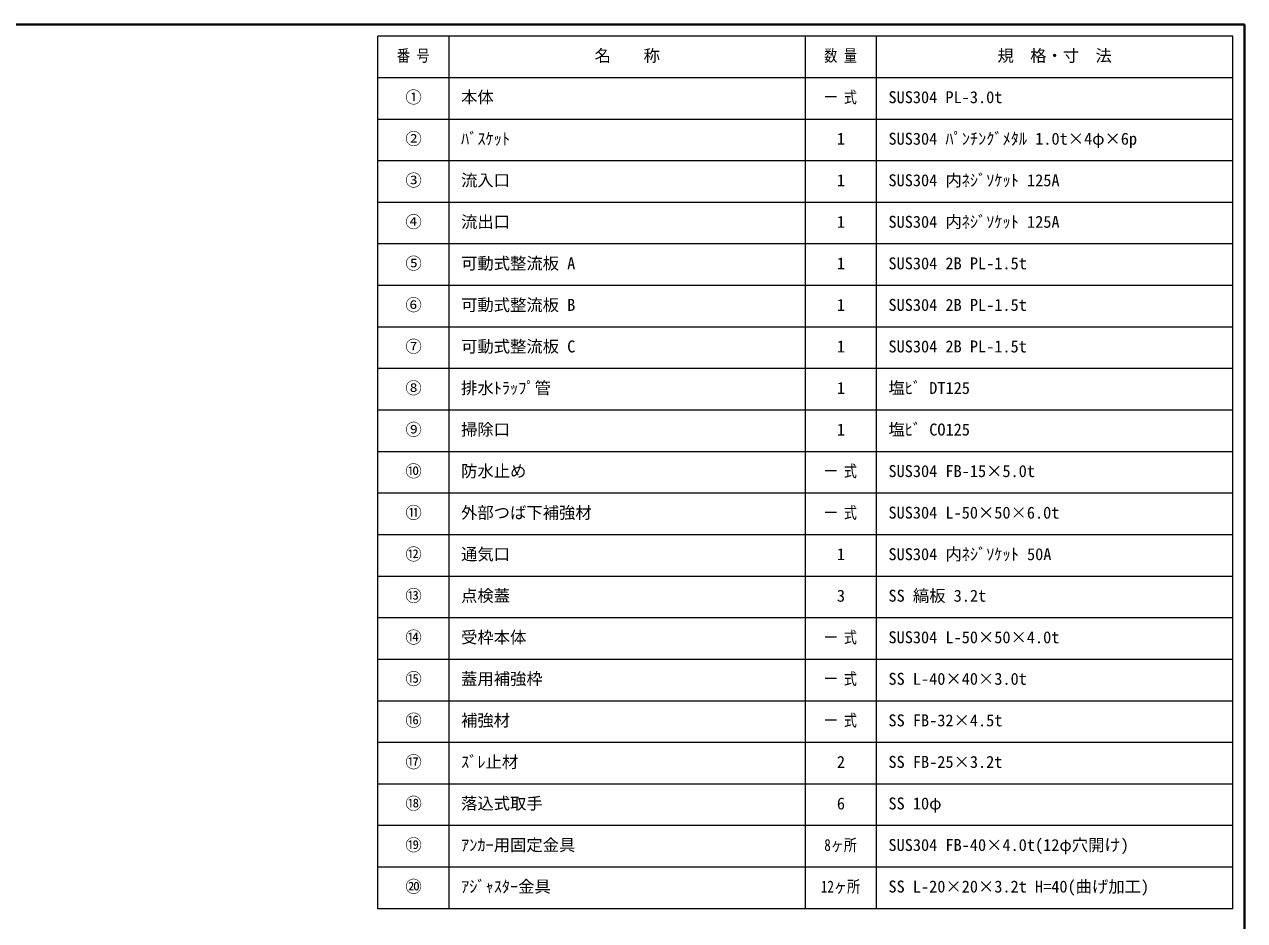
# Model space of a CAD drawing. Units: millimetres at full size, sheet at 1:15; details may follow other scales. Extents: x -3171 to 2904, y -2098 to 2117.
# Drawn here: x -179 to 2904, y -148 to 2117 of the extents above; entities that cross this region are included whole.
import ezdxf
from ezdxf.enums import TextEntityAlignment as Align

# ---------------------------------------------------------------- set-up
doc = ezdxf.new("R2010")
doc.units = ezdxf.units.MM
doc.header["$LTSCALE"] = 15
doc.layers.add('0-6_補助線', color=4, linetype='Continuous', lineweight=9)
doc.styles.add('ＭＳ ゴシック', font='')
doc.styles.get('ＭＳ ゴシック').set_extended_font_data('MS Gothic')

msp = doc.modelspace()

# ---------------------------------------------------------------- linework, layer by layer
at = {"layer": '0-6_補助線', "color": 1, "lineweight": 40}
for p, q in [((2904.12, 2117.05), (-3170.88, 2117.05)), ((2904.12, -2097.95), (2904.12, 2117.05))]:
    msp.add_line(p, q, dxfattribs=at)
at = {"layer": '0-6_補助線', "color": 3, "lineweight": 18}
for p, q in [((2874.12, 2087.05), (714.12, 2087.05)), ((894.12, -117.95), (894.12, 2087.05)), ((1794.12, -117.95), (1794.12, 2087.05)), ((1974.12, -117.95), (1974.12, 2087.05)), ((2874.12, -117.95), (2874.12, 2087.05)), ((2874.12, 1982.05), (714.12, 1982.05)), ((2874.12, 1877.05), (714.12, 1877.05)), ((2874.12, 1772.05), (714.12, 1772.05)), ((2874.12, 1667.05), (714.12, 1667.05)), ((2874.12, 1562.05), (714.12, 1562.05)), ((2874.12, 1457.05), (714.12, 1457.05)), ((2874.12, 1352.05), (714.12, 1352.05)), ((2874.12, 1247.05), (714.12, 1247.05)), ((2874.12, 1142.05), (714.12, 1142.05)), ((2874.12, 1037.05), (714.12, 1037.05)), ((2874.12, 932.05), (714.12, 932.05)), ((2874.12, 827.05), (714.12, 827.05)), ((2874.12, 722.05), (714.12, 722.05)), ((2874.12, 617.05), (714.12, 617.05)), ((2874.12, 512.05), (714.12, 512.05)), ((2874.12, 407.05), (714.12, 407.05)), ((2874.12, 302.05), (714.12, 302.05)), ((2874.12, 197.05), (714.12, 197.05)), ((2874.12, 92.05), (714.12, 92.05)), ((2874.12, -12.95), (714.12, -12.95))]:
    msp.add_line(p, q, dxfattribs=at)
msp.add_lwpolyline([(2874.12, -117.95), (714.12, -117.95), (714.12, 2087.05)], dxfattribs=at)

# ---------------------------------------------------------------- texts
at = {"layer": '0-6_補助線', "color": 7, "style": 'ＭＳ ゴシック', "width": 0.8}
for s, p in [('番 号', (761.93, 2013.92)), ('数 量', (1841.93, 2013.92)), ('一 式', (1841.93, 1908.92)), ('一 式', (1841.93, 963.92)), ('一 式', (1841.93, 858.92)), ('一 式', (1841.93, 543.92)), ('一 式', (1841.93, 438.92)), ('一 式', (1841.93, 333.92)), ('8ヶ所', (1841.93, 18.92)), ('12ヶ所', (1833.49, -86.08))]:
    msp.add_text(s, height=30.24, dxfattribs=at).set_placement(p, align=Align.BOTTOM_LEFT)
at = {"layer": '0-6_補助線', "color": 7, "style": 'ＭＳ ゴシック'}
for s, p in [('名\u3000\u3000称', (1261.62, 2013.92)), ('規\u3000格・寸\u3000法', (2279.74, 2013.92)), ('①', (783.49, 1908.92)), ('本体', (924.12, 1908.92)), ('SUS304 PL-3.0t', (2004.12, 1908.92)), ('②', (783.49, 1803.92)), ('ﾊﾞｽｹｯﾄ', (924.12, 1803.92)), ('1', (1873.8, 1803.92)), ('SUS304 ﾊﾟﾝﾁﾝｸﾞﾒﾀﾙ 1.0t×4φ×6p', (2004.12, 1803.92)), ('③', (783.49, 1698.92)), ('流入口', (924.12, 1698.92)), ('1', (1873.8, 1698.92)), ('SUS304 内ﾈｼﾞｿｹｯﾄ 125A', (2004.12, 1698.92)), ('④', (783.49, 1593.92)), ('流出口', (924.12, 1593.92)), ('SUS304 内ﾈｼﾞｿｹｯﾄ 125A', (2004.12, 1593.92)), ('1', (1873.8, 1593.92)), ('⑤', (783.49, 1488.92)), ('可動式整流板 A', (924.12, 1488.92)), ('1', (1873.8, 1488.92)), ('SUS304 2B PL-1.5t', (2004.12, 1488.92)), ('⑥', (783.49, 1383.92)), ('可動式整流板 B', (924.12, 1383.92)), ('1', (1873.8, 1383.92)), ('SUS304 2B PL-1.5t', (2004.12, 1383.92)), ('⑦', (783.49, 1278.92)), ('可動式整流板 C', (924.12, 1278.92)), ('1', (1873.8, 1278.92)), ('SUS304 2B PL-1.5t', (2004.12, 1278.92)), ('⑧', (783.49, 1173.92)), ('排水ﾄﾗｯﾌﾟ管', (924.12, 1173.92)), ('1', (1873.8, 1173.92)), ('塩ﾋﾞ DT125', (2004.12, 1173.92)), ('⑨', (783.49, 1068.92)), ('掃除口', (924.12, 1068.92)), ('塩ﾋﾞ CO125', (2004.12, 1068.92)), ('1', (1873.8, 1068.92)), ('⑩', (783.49, 963.92)), ('防水止め', (924.12, 963.92)), ('SUS304 FB-15×5.0t', (2004.12, 963.92)), ('⑪', (783.49, 858.92)), ('外部つば下補強材', (924.12, 858.92)), ('SUS304 L-50×50×6.0t', (2004.12, 858.92)), ('⑫', (783.49, 753.92)), ('通気口', (924.12, 753.92)), ('1', (1873.8, 753.92)), ('SUS304 内ﾈｼﾞｿｹｯﾄ 50A', (2004.12, 753.92)), ('⑬', (783.49, 648.92)), ('点検蓋', (924.12, 648.92)), ('3', (1873.8, 648.92)), ('SS 縞板 3.2t', (2004.12, 648.92)), ('⑭', (783.49, 543.92)), ('受枠本体', (924.12, 543.92)), ('SUS304 L-50×50×4.0t', (2004.12, 543.92)), ('⑮', (783.49, 438.92)), ('蓋用補強枠', (924.12, 438.92)), ('SS L-40×40×3.0t', (2004.12, 438.92)), ('⑯', (783.49, 333.92)), ('補強材', (924.12, 333.92)), ('SS FB-32×4.5t', (2004.12, 333.92)), ('⑰', (783.49, 228.92)), ('ｽﾞﾚ止材', (924.12, 228.92)), ('2', (1873.8, 228.92)), ('SS FB-25×3.2t', (2004.12, 228.92)), ('⑱', (783.49, 123.92)), ('落込式取手', (924.12, 123.92)), ('6', (1873.8, 123.92)), ('SS 10φ', (2004.12, 123.92)), ('⑲', (783.49, 18.92)), ('ｱﾝｶｰ用固定金具', (924.12, 18.92)), ('SUS304 FB-40×4.0t(12φ穴開け)', (2004.12, 18.92)), ('⑳', (783.49, -86.08)), ('ｱｼﾞｬｽﾀｰ金具', (924.12, -86.08)), ('SS L-20×20×3.2t H=40(曲げ加工)', (2004.12, -86.08))]:
    msp.add_text(s, height=30.24, dxfattribs=at).set_placement(p, align=Align.BOTTOM_LEFT)

doc.saveas('drawing.dxf')
